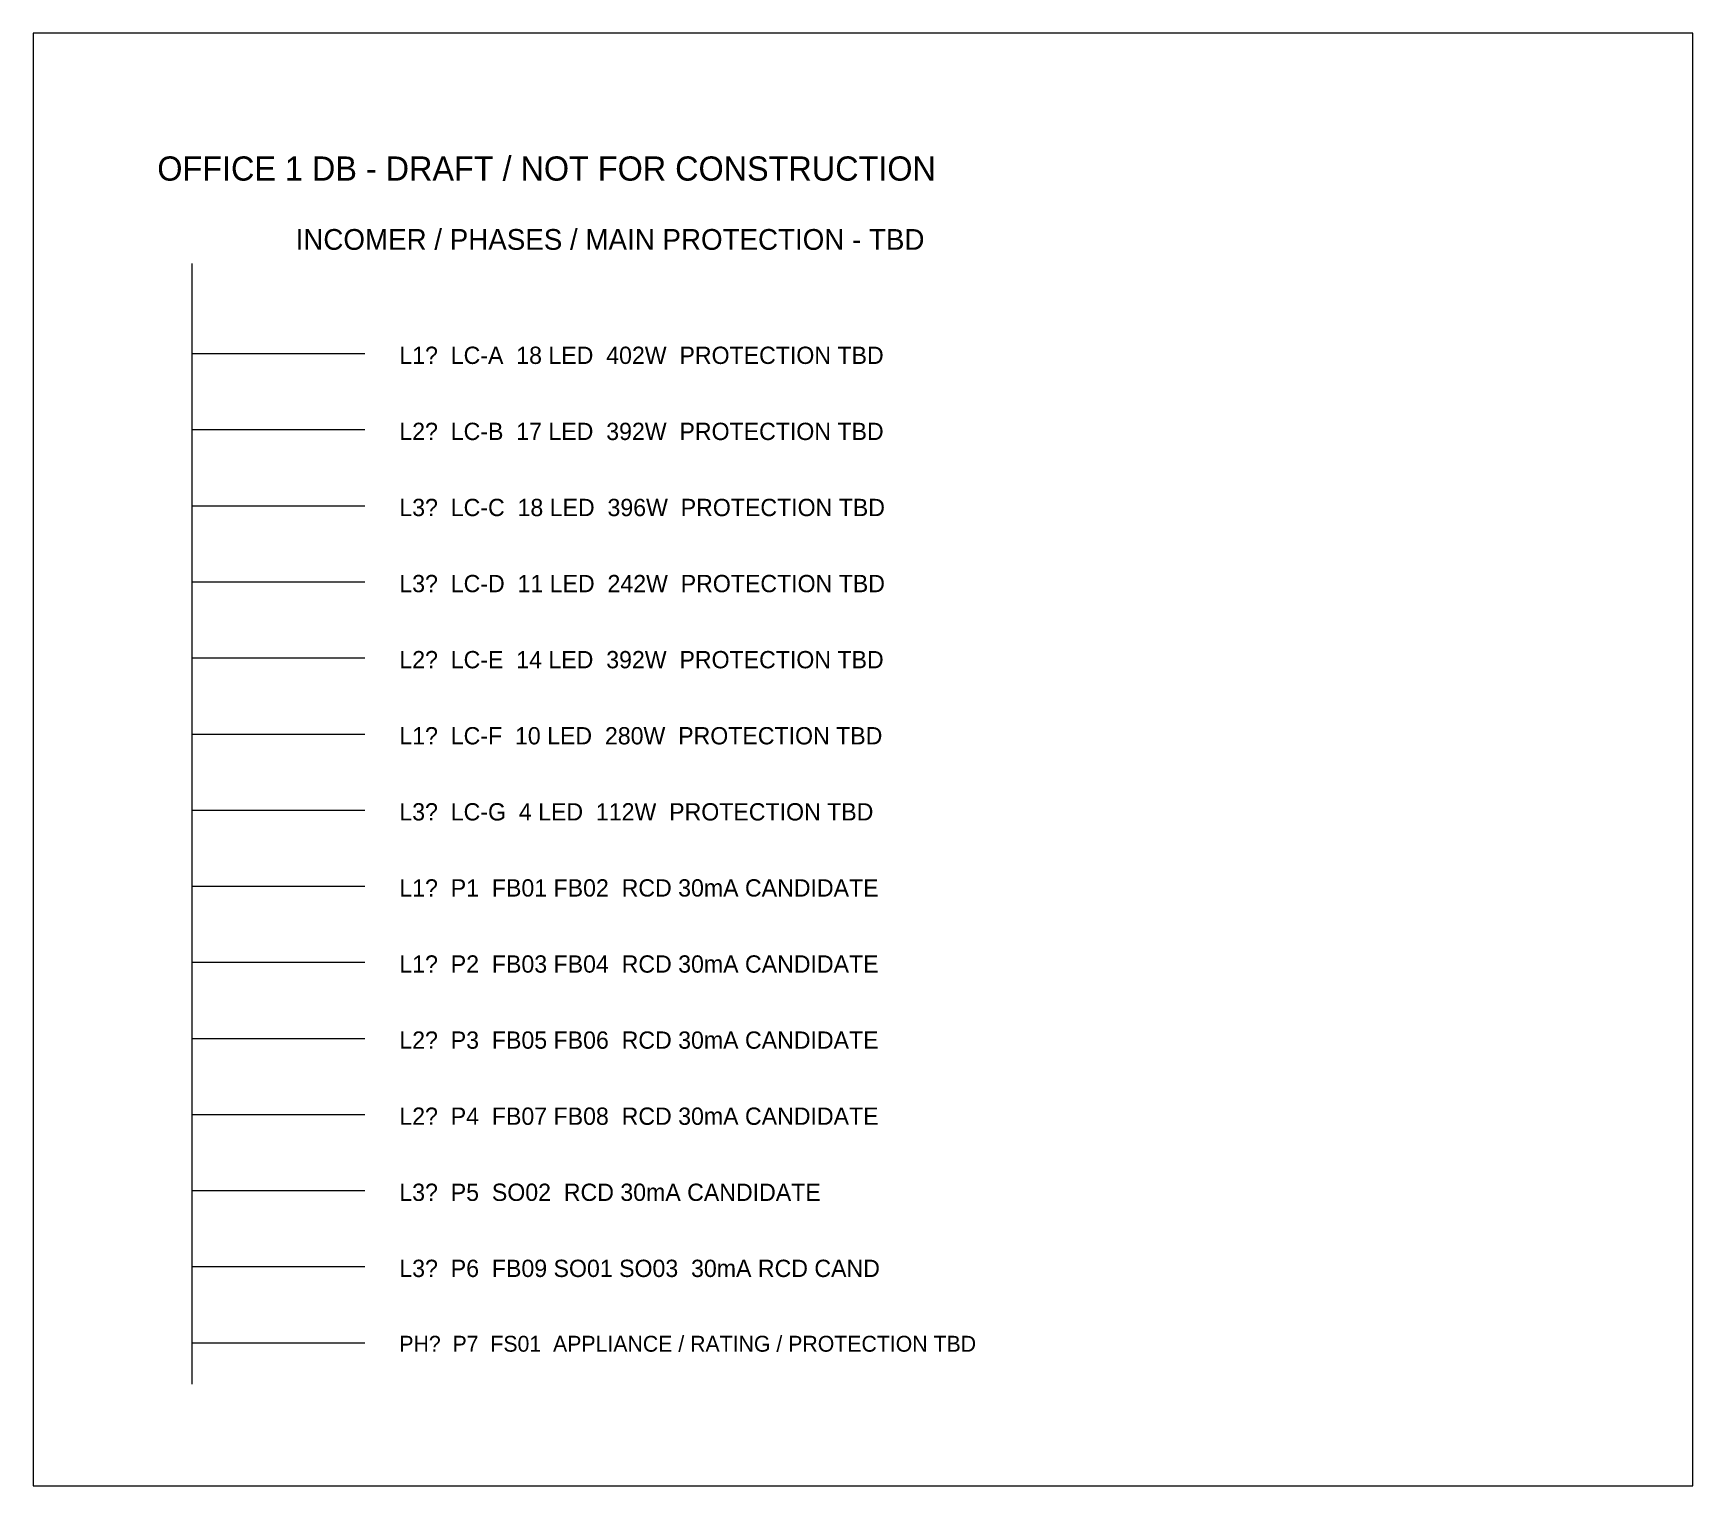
# Paper-space layout 'TRIAL-DB' of a CAD drawing. Header units: millimetres. Extents: x 90 to 330, y 43 to 253.
# The model-space entities are those that its viewports show. They can reach past a viewport. Long polylines and large blocks are cut down to what shows.
import ezdxf

# ---------------------------------------------------------------- set-up
doc = ezdxf.new("R2010")
doc.units = ezdxf.units.MM
doc.layers.add('E-DB-CONCEPT', color=7, linetype='Continuous', lineweight=18)
doc.layers.add('Power', color=1, linetype='Continuous', lineweight=18)

msp = doc.modelspace()

# ---------------------------------------------------------------- linework, layer by layer
at = {"layer": 'E-DB-CONCEPT', "lineweight": 15}
for p, q in [((32500, -15200), (32500, -31400)), ((32500, -16500), (35000, -16500)), ((32500, -17600), (35000, -17600)), ((32500, -18700), (35000, -18700)), ((32500, -19800), (35000, -19800)), ((32500, -20900), (35000, -20900)), ((32500, -22000), (35000, -22000)), ((32500, -23100), (35000, -23100)), ((32500, -24200), (35000, -24200)), ((32500, -25300), (35000, -25300)), ((32500, -26400), (35000, -26400)), ((32500, -27500), (35000, -27500)), ((32500, -28600), (35000, -28600)), ((32500, -29700), (35000, -29700)), ((32500, -30800), (35000, -30800))]:
    msp.add_line(p, q, dxfattribs=at)

# ---------------------------------------------------------------- texts
for s, height, p in [('OFFICE 1 DB - DRAFT / NOT FOR CONSTRUCTION', 350, (32000, -14000)), ('INCOMER / PHASES / MAIN PROTECTION - TBD', 300, (34000, -15000)), ('L1?  LC-A  18 LED  402W  PROTECTION TBD', 250, (35500, -16650)), ('L2?  LC-B  17 LED  392W  PROTECTION TBD', 250, (35500, -17750)), ('L3?  LC-C  18 LED  396W  PROTECTION TBD', 250, (35500, -18850)), ('L3?  LC-D  11 LED  242W  PROTECTION TBD', 250, (35500, -19950)), ('L2?  LC-E  14 LED  392W  PROTECTION TBD', 250, (35500, -21050)), ('L1?  LC-F  10 LED  280W  PROTECTION TBD', 250, (35500, -22150)), ('L3?  LC-G  4 LED  112W  PROTECTION TBD', 250, (35500, -23250)), ('L1?  P1  FB01 FB02  RCD 30mA CANDIDATE', 250, (35500, -24350)), ('L1?  P2  FB03 FB04  RCD 30mA CANDIDATE', 250, (35500, -25450)), ('L2?  P3  FB05 FB06  RCD 30mA CANDIDATE', 250, (35500, -26550)), ('L2?  P4  FB07 FB08  RCD 30mA CANDIDATE', 250, (35500, -27650)), ('L3?  P5  SO02  RCD 30mA CANDIDATE', 250, (35500, -28750)), ('L3?  P6  FB09 SO01 SO03  30mA RCD CAND', 250, (35500, -29850))]:
    msp.add_text(s, height=height, dxfattribs=at).set_placement(p)
at = {"layer": 'E-DB-CONCEPT', "lineweight": 15, "insert": (35500, -30700), "char_height": 230, "width": 11500, "attachment_point": 1}
msp.add_mtext('PH?  P7  FS01  APPLIANCE / RATING / PROTECTION TBD', dxfattribs=at)

psp = doc.layouts.new('TRIAL-DB')

# ---------------------------------------------------------------- viewports
at = {"layer": 'Power', "lineweight": 15, "view_target_point": (42000, -22500)}
psp.add_viewport(center=(210, 148), size=(240, 210), view_center_point=(205, 131.5), view_height=21000, dxfattribs=at)

doc.saveas('drawing.dxf')
